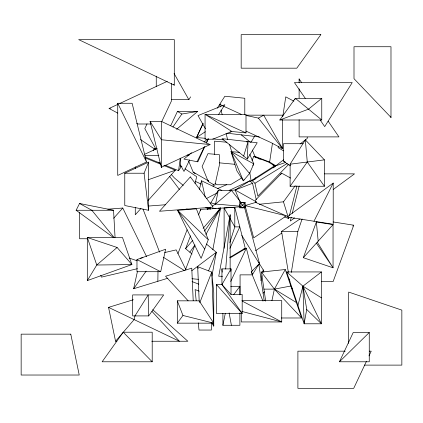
<?xml version="1.0" encoding="UTF-8"?>
<svg xmlns="http://www.w3.org/2000/svg" width="423" height="423" viewBox="0 0 423 423"><rect width="100%" height="100%" fill="white"/><g stroke="black" fill="none" stroke-linecap="round" stroke-linejoin="round"><path stroke-width="0.63" d="M157.848 281.29L157.996 271.571M247.344 159.027L257.205 142.741L222.012 138.644L247.344 159.027L248.037 141.673L243.669 156.071M200.592 210.712L200.676 209.401L210.305 208.729M225.686 269.06L230.144 214.741L218.733 276.256L222.572 276.256M230.752 271.513L231.021 268.891L221.938 268.891L221.938 284.536L242.178 313.496L216.444 313.496L216.444 284.536L221.938 284.536L231.021 294.477L242.178 294.477L242.178 313.496L216.444 284.536L216.872 285.768M165.298 165.261L178.585 170.681L180.272 158.265M285.636 162.443L275.828 165.795L269.636 162.035L272.465 143.217M278.323 146.295L278.128 147.595L283.505 150.863M282.818 116.378L285.747 96.862L293.879 101.182M291.352 272.401L297.877 231.307L302.107 218.992M321.432 271.936L302.937 286.175L306.723 309.472L304.126 323.791L321.432 323.791L321.432 271.936L286.63 271.936L304.126 323.791L302.937 286.175L286.63 271.936M212.827 249.803L220.579 208.016L218.009 208.195M211.897 276.092L216.317 252.267L206.424 244.034M212.198 206.064L215.587 204.034L218.236 190.45L231.513 190.45L241.475 203.014M234.532 208.56L234.791 207.27L224.111 208.016L224.111 248.29M239.894 312.935L239.894 325.276L222.905 325.276L225.306 313.284M260.928 280.703L262.001 275.59M262.667 272.396L263.206 269.837L241.787 235.442M271.91 300.668L274.395 289.126L285.25 269.52L261.403 272.042L265.697 301.16M167.82 278.223L133.636 288.74L137.406 271.603M160.692 271.714L165.642 249.226L136.973 259.563L136.973 271.714L160.692 271.714L136.973 259.563M195.024 183.487L196.674 176.677L184.962 168.814M199.407 189.414L201.501 180.769L221.858 190.45M134.958 315.986L134.012 319.74L115.553 341.245L108.552 307.373L133.335 299.748M284.489 216.803L288.65 218.628L288.967 217.369M289.448 215.476L296.946 185.845M291.262 217.216L290.294 221.044L294.54 217.924M292.23 213.393L299.172 185.977M297.935 305.443L302.937 286.175L321.432 297.861M229.848 242.601L234.791 226.881L234.791 207.27L245.229 248.174L229.668 257.501M303.312 257.692L316.367 221.98L333.049 224.613L333.049 267.791L303.312 257.692L333.049 224.613M333.081 221.938L353.739 225.2L333.144 281.533L321.348 281.533M177.961 253.615L187.119 229.763M192.037 254.027L185.602 248.676L190.546 235.785M198.556 214.921L200.676 209.401M185.39 269.937L194.982 244.959M208.275 239.73L201.121 258.368L177.597 210.316L196.388 208.872L208.275 239.73L177.597 210.316L204.695 249.052M294.873 99.527L295.339 98.321L321.76 98.321L321.76 119.995L279.799 119.995L295.339 98.321L321.76 119.995M199.788 302.736L211.764 272.079L197.678 266.67L199.196 301.345M148.552 210.268L144.084 173.224L148.552 162.125L124.769 173.224L124.769 205.525L148.552 210.268L148.552 162.125M208.539 270.894L216.317 252.267L191.756 270.773M251.997 160.497L253.774 156.42L268.431 162.035L274.622 165.795L251.109 180.795L249.766 172.552M239.534 152.365L231.08 151.64L236.838 170.765L243.347 180.811L249.581 173.483L253.789 163.849L249.787 154.379M202.908 123.579L196.552 137.549L205.647 138.326M204.838 146.506L197.858 161.85L183.973 159.101L191.513 152.714M206.445 142.963L208.328 138.834M229.89 248.327L239.793 226.881L234.791 226.881L224.111 208.016M230.715 281.459L246.345 248.174L252.214 271.196M147.03 123.886L144.803 128.603L155.965 149.245M161.702 121.644L171.447 100.986L171.447 83.299M170.77 125.583L177.454 111.413L197.7 111.413L176.56 129.327M203.204 123.474L196.552 137.549L205.335 131.727M339.431 361.781L353.216 332.52L369.258 332.52L369.258 361.781L339.431 361.781L369.258 332.52M366.492 361.205L353.713 388.335L297.898 388.335L297.898 351.175L345.242 351.175M368.993 355.896L371.214 351.175L369.268 351.175M189.647 159.92L183.994 171.442L180.552 165.07M197.092 161.697L204.283 147.04M206.292 142.932L208.306 138.829M313.982 221.234L333.208 183.069L287.048 216.978L333.208 224.275L333.208 183.069M113.549 237.599L76.129 210.268L79.561 203.489L113.549 210.268L115.056 237.456M205.901 234.464L220.579 208.016L203.088 228.346M221.938 284.536L231.021 268.891L231.021 294.477M208.042 207.55L207.106 209.115L240.354 206.799M210.22 203.897L218.236 190.45M250.839 142.503L254.926 135.746M87.307 280.618L96.761 265.025L117.108 247.471L131.907 264.544L87.307 280.618L87.307 237.493L122.48 237.493L131.907 264.544L96.761 265.025L87.307 237.493L117.108 247.471M244.018 179.717L243.347 180.811L231.08 151.64L253.789 163.849L252.774 165.493M264.216 300.748L258.828 264.206L252.256 274.865L262.984 301.086M290.115 164.193L305.327 139.854L324.425 159.857L324.425 186.247L290.115 186.247L290.115 164.193L324.425 159.857M134.969 315.912L148.177 294.916L148.695 315.912L132.674 315.912L132.674 294.916L163.68 294.916L148.695 315.912M171.252 99.68L188.854 99.68L190.641 96.862M217.216 108.267L224.851 96.238L244.795 98.263L244.795 114.649M218.612 114.517L224.851 104.687L198.006 115.579L205.446 128.766M153.179 150.572L154.622 148.431L155.712 149.166M178.585 170.681L180.626 167.645L180.626 158.176M172.917 127.006L181.858 114.025L197.7 111.413M189.848 252.208L194.717 245.203M204.462 231.191L220.579 208.016M290.115 186.247L307.267 162.025L305.327 139.854M133.636 288.74L146.136 271.143M123.23 332.208L102.128 361.781L152.201 361.781L152.201 332.208L123.23 332.208L152.201 361.781M259.177 204.277L283.468 201.819L295.249 185.702M177.306 323.156L182.958 315.468L177.306 300.832L199.17 300.832L213.742 323.156L177.306 323.156L177.306 300.832M233.612 294.746L239.894 286.308L230.746 286.308M280.444 174.704L281.681 173.16L290.633 178.072M241.507 177.644L240.761 178.517L230.424 184.745L217.147 184.745L214.916 183.46M185.602 248.676L192.851 240.243M113.628 218.273L122.781 208.037L146.575 256.645M141.002 208.417L135.275 214.784L135.275 207.577M148.05 200.576L175.36 170.205L163.817 165.499M288.888 164.161L257.861 196.098L254.958 183.27L252.314 180.795L275.828 165.795L283.59 159.799M281.681 173.16L255.54 200.068L256.116 202.622M240.068 294.302L240.068 274.865L252.256 274.865L251.431 271.645L258.828 264.206M263.027 293.213L264.412 291.822M239.846 207.82L245.139 202.532L239.846 202.532L239.846 207.82L245.139 207.82L245.139 202.532M352.745 226.072L353.739 225.2M210.839 202.85L215.587 204.034L231.513 190.45M204.071 142.075L207.587 139.093M273.343 167.873L275.828 165.795M321.76 98.321L308.552 109.155L279.799 119.995M300.076 144.005L307.235 138.48L307.235 137.168M208.148 208.317L207.106 209.115L210.501 207.08M333.282 189.462L354.511 173.864L324.452 173.864M286.382 215.899L253.705 237.885L245.07 205.578L286.382 215.899L255.704 202.432M288.38 272.417L281.549 231.402L300.023 218.971M255.603 250.675L281.824 233.031M249.903 180.795L229.097 190.45L235.13 189.99L249.903 180.795L252.547 183.27L256.238 199.598M254.958 183.27L287.402 163.363M230.16 257.877L246.345 248.174M246.033 115.431L258.437 118.123L263.698 115.162L282.601 148.769L270.646 142.424L245.969 131.093M206.228 198.657L217.226 192.883M117.726 113.126L109.092 108.462L118.001 104.307M119.783 103.471L167.291 81.311M144.724 154.258L157.24 148.42M146.506 162.004L117.731 175.429L117.731 103.265L132.119 103.265L146.506 162.004L117.731 103.265M210.078 144.571L161.327 167.312L150.07 121.353L161.327 121.353L210.078 144.571L161.417 139.749L150.07 121.353M250.067 181.361L255.418 178.876L255.206 177.602M217.417 188.658L226.802 184.629M239.931 201.803L235.13 189.99L252.547 183.27M148.224 179.759L175.36 170.205M244.97 205.61L256.179 202.289M229.975 132.024L231.841 131.484L246.001 132.922L246.001 114.332L205.065 114.332L205.065 139.215L212.78 139.215L231.841 131.484L205.065 114.332L246.001 132.922M220.277 106.934L219.659 104.423L220.917 104.111M140.341 258.279L142.9 257.676M164.658 252.579L176.18 249.877L185.988 269.922M137.427 268.705L101.425 277.139L100.785 275.299M263.92 289.126L274.395 289.126L290.818 286.027M291.183 288.333L292.478 288.195M107.775 209.189L122.781 208.037M148.584 206.043L165.652 204.737M212.235 208.597L216.084 208.328M281.549 231.402L297.877 231.307M246.096 115.162L282.601 115.162L282.601 116.484M150.852 124.002L137.872 124.002L136.719 123.384M303.138 143.714L283.421 143.714L283.421 160.92L287.651 164.24L290.506 165.811M145.041 155.648L158.879 155.648M124.769 173.224L144.084 173.224M76.129 210.268L113.549 210.268M87.466 238.752L79.561 238.752L79.561 212.632M241.924 300.589L281.729 300.589L281.729 321.945L241.274 321.945L241.274 313.152M281.284 317.985L301.604 317.985L285.25 269.52M115.553 341.245L116.87 341.245M151.762 341.245L187.86 341.245L152.708 309.678M364.43 365.112L401.85 365.112L401.85 310.122L348.684 292.071L348.684 343.397M109.092 108.462L110.403 108.537M212.795 138.94L223.841 139.881M246.45 141.821L247.741 141.932M226.94 142.228L214.472 141.16L214.472 154.443M215.587 204.034L240.354 206.186M191.963 278.736L198.371 279.323M219.246 162.834L234.871 164.298M227.167 133.208L259.447 136.973M187.135 154.998L189.06 155.378M182.958 315.468L213.742 323.156M241.903 311.434L281.729 321.945L242.432 301.197M205.758 207.487L207.624 208.095M209.485 208.708L210.728 209.115M186.638 208.951L188.521 209.57M129.195 258.056L137.269 260.838M269.636 162.035L254.984 156.42L252.277 150.012M192.047 281.581L198.789 284.166M199.244 291.177L195.103 289.586L196.172 300.679M144.766 156.88L160.47 163.289M145.602 158.065L160.782 164.256M253.774 156.42L257.348 158.028M258.538 158.562L260.325 159.365M272.835 164.991L274.622 165.795M219.659 104.423L241.205 114.31M174.292 85.16L78.662 39.614L174.292 39.614L174.292 85.16L173.404 84.203M195.431 181.382L201.359 184.206M108.552 307.373L179.41 341.245L151.936 311.349M79.561 203.489L91.823 210.268L114.295 237.737M235.13 189.99L256.232 201.787M188.737 161.242L193.137 172.045L208.195 180.727M208.248 181.536L214.873 185.353L219.378 165.171L219.378 154.649L207.942 153.671L202.12 166.477L208.248 181.536L208.232 180.24M283.421 160.92L285.113 161.919M177.454 111.413L181.858 114.025M261.403 272.042L274.395 289.126L296.391 302.535M163.262 257.226L184.365 270.53M180.288 165.673L181.927 166.773M140.425 139.537L154.432 148.944M241.179 134.794L250.321 142.149M183.233 185.411L174.329 177.856L171.289 174.472M193.137 172.045L195.125 173.758M306.723 309.472L321.432 323.791L302.937 286.175M239.846 202.532L245.139 207.82M390.984 117.404L354.003 78.678L354.003 46.736L390.984 46.736L390.984 117.404L390.545 116.166M274.395 289.126L301.604 317.985M188.14 300.801L165.567 276.23L191.772 268.161L193.2 300.721M231.08 151.64L249.581 173.483M258.437 118.123L282.601 148.769L282.601 119.778M158.863 162.168L160.449 164.272M169.554 176.349L179.447 189.478M307.267 162.025L324.425 186.247M299.114 82.903L299.114 78.953L301.721 82.744M328.153 121.19L338.945 136.893L299.114 136.893L299.114 119.772M305.269 98.337L294.429 82.575L352.222 82.575L324.705 126.609L320.216 120.084M316.367 243.167L333.049 267.791L317.276 242.162M211.59 322.77L213.752 326.091L213.752 292.753L211.764 272.079L213.752 326.091L213.414 324.827M174.07 73.48L188.854 99.68M258.823 262.387L259.674 264.169L244.605 207.788M251.431 271.645L252.399 274.099M142.969 209.015L159.582 252.134M283.468 201.819L288.65 218.628M229.472 144.275L231.735 151.788M197.678 266.67L198.191 268.568M263.206 269.837L263.878 272.359M299.114 78.953L299.442 80.217M244.087 248.444L244.409 249.702M221.049 110.075L222.133 114.469M226.072 133.298L227.59 139.59M201.501 180.769L205.224 197.076M229.129 312.93L231.397 325.276M289.469 278.931L289.903 281.533M221.938 268.891L222.265 272.169M198.308 322.865L199 330.046L211.368 330.046L211.368 322.871M316.367 221.98L318.181 241.152M161.327 121.353L161.327 167.312L161.327 165.345M299.114 88.83L299.114 98.046M239.894 286.308L239.894 294.894M230.144 214.741L230.144 269.06M222.905 313.39L222.905 325.276M213.213 184.243L213.213 186.733M156.256 76.177L156.256 86.62M135.275 166.815L135.275 168.761M320.83 34.665L296.793 68.177L241.173 68.177L241.173 34.665L320.83 34.665M190.355 176.909L159.476 211.251L213.134 207.133L190.355 176.909M241.115 202.918L240.576 203.352A2.644 2.644 0 0 0 239.846 205.24L240.666 207.096A2.644 2.644 0 0 0 242.559 207.82L244.409 207A2.644 2.644 0 0 0 245.139 205.113L244.32 203.262A2.644 2.644 0 0 0 242.427 202.532L241.115 202.918M70.778 334.149L21.15 334.149L21.15 375.027L79.233 375.027L70.778 334.149"/></g></svg>
